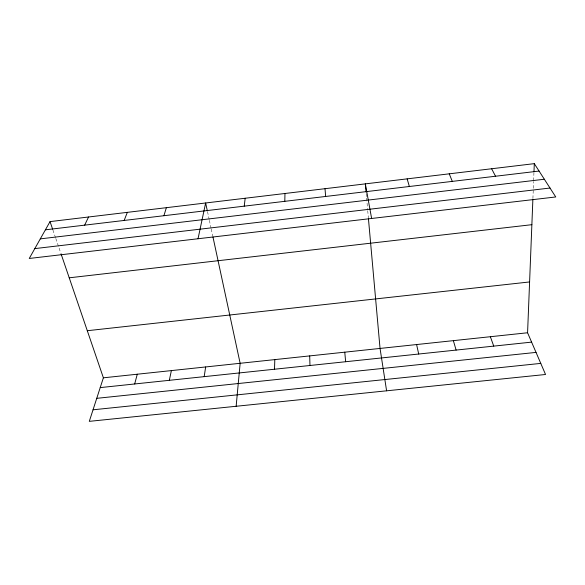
<?xml version="1.0" encoding="UTF-8"?>
<svg xmlns="http://www.w3.org/2000/svg" width="585" height="585" viewBox="0 0 585 585"><rect width="100%" height="100%" fill="white"/><g stroke="black" fill="none" stroke-linecap="round" stroke-linejoin="round"><path stroke-width="0.44" stroke-dasharray="2.92 2.19" d="M532.913 198.498L533.593 181.496M533.622 180.604L533.944 172.575M52.928 230.059L55.524 237.664M55.809 238.512L60.73 252.917M207.514 211.668L209.196 219.485M209.379 220.355L211.061 228.172M211.251 229.042L212.757 236.04M366.21 193.693L366.524 197.262M366.605 198.154L367.643 209.759M367.724 210.658L368.367 217.847"/><path stroke-width="0.88" d="M284.8 201.328L284.968 193.489M274.504 369.23L274.818 359.607M61.023 253.78L103.384 377.815L89.3 421.354L545.549 374.488L527.575 332.763L532.876 199.405M533.981 171.683L534.302 163.646L50.039 221.605L29.25 258.468L555.75 196.962L534.302 163.646M236.143 406.268L240.142 363.292L212.947 236.918M244.237 206.154L245.173 198.249M204.187 376.645L205.664 366.956M169.328 380.316L171.376 370.597M198.03 238.753L205.642 202.98L207.324 210.797M134.674 383.972L137.285 374.217M163.917 215.711L166.367 207.682M124.159 220.45L127.34 212.355M84.65 225.152L88.562 216.991M45.403 229.825L539.07 171.054M40.292 238.877L544.335 179.237M34.807 248.61L550.002 188.034M69.227 277.809L531.875 224.684M87.297 330.715L529.593 281.948M103.384 377.815L527.575 332.763M100.218 387.606L531.604 342.123M96.744 398.334L536.035 352.397M93.037 409.8L540.774 363.395M491.627 168.758L495.532 176.239M449.243 173.825L452.3 181.387M490.362 336.719L493.74 346.115M50.039 221.605L52.635 229.21M407.145 178.864L409.368 186.498M453.368 340.645L456.11 350.086M416.6 344.55L418.699 354.027M371.629 218.476L365.332 183.873L366.049 191.902M386.597 390.817L380.045 348.433L368.448 218.753M344.77 352.177L345.64 361.727M325.019 188.692L325.626 196.465M309.692 355.907L309.97 365.493"/></g></svg>
